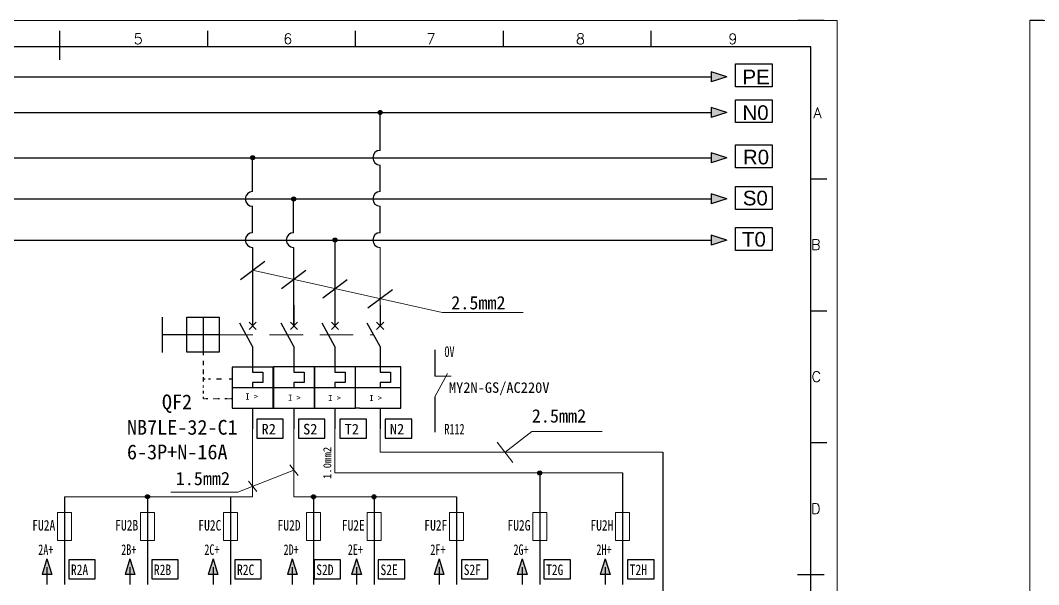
# Model space of a CAD drawing. Extents: x 33864 to 41687, y -3582 to -110.
# Drawn here: x 36070.3 to 36263.1, y -2811.8 to -2704.9 of the extents above; entities that cross this region are included whole.
import ezdxf
from ezdxf.enums import TextEntityAlignment as Align

# ---------------------------------------------------------------- set-up
doc = ezdxf.new("R2010")
doc.units = 0
doc.header["$MEASUREMENT"] = 0
for name, pattern in [('ACANSTGL', [0.11811, 0.07874, -0.03937]), ('ACISOWELD', [3, 2, -1]), ('DASHED2', [9.525, 6.35, -3.175])]:
    doc.linetypes.add(name, pattern=pattern)
for name, color, linetype in [('AE_BOR', 1, 'Continuous'), ('MISC', 2, 'Continuous'), ('SYMS', 7, 'Continuous'), ('细实线层', 7, 'Continuous')]:
    doc.layers.add(name, color=color, linetype=linetype)
doc.styles.add('Standard_0.8', font='', dxfattribs={"width": 0.8})
doc.styles.add('WD', font='romans.shx', dxfattribs={"bigfont": 'gbcbig.shx'})
doc.styles.add('WD_IEC', font='ISOCP2.shx', dxfattribs={"width": 0.9, "height": 4, "bigfont": 'gbcbig.shx'})
doc.styles.add('宋', font='', dxfattribs={"width": 0.7})
doc.styles.add('样式 0', font='')
doc.styles.add('样式 8', font='arial.ttf')
doc.styles.get('Standard_0.8').set_extended_font_data('SimSun')
doc.styles.get('宋').set_extended_font_data('SimSun')
doc.styles.get('样式 0').set_extended_font_data('KaiTi_GB2312')

# ---------------------------------------------------------------- blocks, each defined once
blk = doc.blocks.new('VCB11THI')
for p, q in [((0, 7.5), (0, 2.5)), ((0, -2.5), (-3.12, 3.12)), ((-0.88, 3.38), (0.88, 1.62)), ((-0.88, 1.62), (0.88, 3.38)), ((0, -2.5), (0, -8.75)), ((0, -8.75), (2.5, -8.75)), ((2.5, -8.75), (2.5, -11.25)), ((0, -11.25), (0, -12.5)), ((2.5, -11.25), (0, -11.25)), ((-5, -12.5), (5, -12.5)), ((0, -17.5), (0, -22.5))]:
    blk.add_line(p, q)
blk.add_lwpolyline([(-5, -7.5), (-5, -17.5), (5, -17.5), (5, -7.5)], close=True)
at = {"style": 'WD_IEC'}
for tag, p in [('INST', (-8, 5.25)), ('LOC', (-8, 1.75)), ('TAG1', (-8, -1.75)), ('RATING1', (-8, -6.35)), ('DESC1', (-8, -14.35)), ('DESC2', (-8, -17.85)), ('DESC3', (-8, -21.35))]:
    blk.add_attdef(tag, text='', height=2.5, dxfattribs=at).set_placement(p, align=Align.RIGHT)
at = {"style": 'WD_IEC', "flags": 1}
for tag, p, height in [('X2TERM01', (0, 7.5), 0.32), ('MFG', (2.75, 6.5), 1.5), ('CAT', (2.75, 4), 1.5), ('X4LINK', (-2, 0), 0.32), ('X1LINK', (-0.5, 0), 0.32), ('CONTACT', (-5, -7.5), 1), ('COMMON', (-3.75, -8.75), 1), ('ASSYCODE', (1, -19), 1), ('FAMILY', (1, -20.5), 1), ('X8TERM02', (0, -22.5), 0.32), ('CATDESC', (1, -22), 1)]:
    blk.add_attdef(tag, p, '', height=height, dxfattribs=at)
at = {"style": 'WD_IEC'}
blk.add_attdef('TERM01', text='', height=2, rotation=90, dxfattribs=at).set_placement((-1, 7.5), align=Align.RIGHT)
at = {"lineweight": 15, "style": 'WD_IEC'}
blk.add_attdef('XREF', text='', height=2.5, dxfattribs=at).set_placement((-8, -10.35), align=Align.RIGHT)
at = {"style": 'WD_IEC'}
blk.add_attdef('TERM02', (-1, -22.5), '', height=2, rotation=90, dxfattribs=at)
at = {"linetype": 'Continuous', "style": 'WD_IEC'}
blk.add_attdef('T', text='', height=2.5, dxfattribs=at).set_placement((0, -15), align=Align.MIDDLE_CENTER)
blk = doc.blocks.new('VCB21THI')
for p, q in [((0, 7.5), (0, 2.5)), ((0, -2.5), (-3.12, 3.12)), ((-0.88, 3.38), (0.88, 1.62)), ((-0.88, 1.62), (0.88, 3.38)), ((0, -2.5), (0, -8.75)), ((0, -8.75), (2.5, -8.75)), ((2.5, -8.75), (2.5, -11.25)), ((0, -11.25), (0, -12.5)), ((2.5, -11.25), (0, -11.25)), ((-5, -12.5), (5, -12.5)), ((0, -17.5), (0, -22.5))]:
    blk.add_line(p, q)
blk.add_lwpolyline([(-5, -7.5), (-5, -17.5), (5, -17.5), (5, -7.5)], close=True)
at = {"style": 'WD_IEC'}
for tag, p in [('INST', (-8, 5.25)), ('LOC', (-8, 1.75)), ('TAG2', (-8, -1.75)), ('RATING1', (-8, -6.35)), ('DESC1', (-8, -14.35)), ('DESC2', (-8, -17.85)), ('DESC3', (-8, -21.35))]:
    blk.add_attdef(tag, text='', height=2.5, dxfattribs=at).set_placement(p, align=Align.RIGHT)
at = {"style": 'WD_IEC', "flags": 1}
for tag, p, height in [('X2TERM01', (0, 7.5), 0.32), ('X4LINK', (-2, 0), 0.32), ('X1LINK', (-0.5, 0), 0.32), ('CONTACT', (-5, -7.5), 1), ('COMMON', (-3.75, -8.75), 1), ('FAMILY', (1, -20.5), 1), ('X8TERM02', (0, -22.5), 0.32)]:
    blk.add_attdef(tag, p, '', height=height, dxfattribs=at)
at = {"style": 'WD_IEC'}
blk.add_attdef('TERM01', text='', height=2, rotation=90, dxfattribs=at).set_placement((-1, 7.5), align=Align.RIGHT)
at = {"lineweight": 15, "style": 'WD_IEC'}
blk.add_attdef('XREF', text='', height=2.5, dxfattribs=at).set_placement((-8, -10.35), align=Align.RIGHT)
at = {"style": 'WD_IEC'}
blk.add_attdef('TERM02', (-1, -22.5), '', height=2, rotation=90, dxfattribs=at)
at = {"linetype": 'Continuous', "style": 'WD_IEC'}
blk.add_attdef('T', text='', height=2.5, dxfattribs=at).set_placement((0, -15), align=Align.MIDDLE_CENTER)
blk = doc.blocks.new('WDDOT')
blk.add_hatch(color=256).paths.add_polyline_path([(0.5, 0, 1), (-0.5, 0, 1)])
blk.add_circle((0, 0), 0.5)

msp = doc.modelspace()

# ---------------------------------------------------------------- hatches: boundary and pattern name
for points in [[(36138.82, -2722.317, 1), (36138.042, -2722.317, 1)], [(36201.137, -2721.388), (36204.055, -2722.323), (36201.137, -2723.259)], [(36114.658, -2730.889, 1), (36113.879, -2730.889, 1)], [(36201.137, -2729.954), (36204.055, -2730.889), (36201.137, -2731.824)], [(36122.42, -2738.685, 1), (36121.641, -2738.685, 1)], [(36201.137, -2737.75), (36204.055, -2738.685), (36201.137, -2739.621)], [(36130.254, -2746.481, 1), (36129.476, -2746.481, 1)], [(36201.137, -2745.546), (36204.055, -2746.482), (36201.137, -2747.417)], [(36169.028, -2790.604, 1), (36168.25, -2790.604, 1)], [(36094.747, -2795.11, 1), (36093.969, -2795.11, 1)], [(36126.196, -2795.114, 1), (36125.417, -2795.114, 1)], [(36137.657, -2795.115, 1), (36136.878, -2795.115, 1)], [(36074.383, -2809.816), (36075.318, -2806.897), (36076.254, -2809.816)], [(36090.099, -2809.816), (36091.034, -2806.897), (36091.97, -2809.816)], [(36105.837, -2809.816), (36106.772, -2806.897), (36107.707, -2809.816)], [(36120.844, -2809.816), (36121.78, -2806.897), (36122.715, -2809.816)], [(36133.01, -2809.816), (36133.945, -2806.897), (36134.88, -2809.816)], [(36148.642, -2809.816), (36149.578, -2806.897), (36150.513, -2809.816)], [(36164.38, -2809.816), (36165.315, -2806.897), (36166.25, -2809.816)], [(36180.09, -2809.816), (36181.025, -2806.897), (36181.96, -2809.816)]]:
    msp.add_hatch(color=256).paths.add_polyline_path(points)
at = {"layer": 'MISC'}
msp.add_hatch(color=256, dxfattribs=at).paths.add_polyline_path([(36201.137, -2714.623), (36204.055, -2715.559), (36201.137, -2716.494)])

# ---------------------------------------------------------------- linework, layer by layer
for p, q in [((36220, -2709.86), (35933, -2709.86)), ((36220, -2909.86), (36220, -2709.86)), ((35962.82, -2722.323), (36201.137, -2722.323)), ((36204.055, -2722.323), (36201.137, -2721.388)), ((36201.137, -2721.388), (36201.137, -2723.259)), ((36204.055, -2722.323), (36201.137, -2723.259)), ((35962.82, -2730.889), (36201.137, -2730.889)), ((36204.055, -2730.889), (36201.137, -2729.954)), ((36201.137, -2729.954), (36201.137, -2731.824)), ((36204.055, -2730.889), (36201.137, -2731.824)), ((36204.055, -2738.685), (36201.137, -2737.75)), ((36201.137, -2737.75), (36201.137, -2739.621)), ((35962.713, -2738.685), (36201.137, -2738.685)), ((36204.055, -2738.685), (36201.137, -2739.621)), ((36204.055, -2746.482), (36201.137, -2745.546)), ((36201.137, -2745.546), (36201.137, -2747.417)), ((35962.807, -2746.482), (36201.137, -2746.482)), ((36114.269, -2747.876), (36114.269, -2762.725)), ((36122.03, -2747.876), (36122.03, -2762.724)), ((36129.865, -2746.482), (36129.865, -2762.725)), ((36204.055, -2746.482), (36201.137, -2747.417)), ((36138.431, -2758.826), (36138.431, -2762.725)), ((36097.147, -2761.063), (36097.147, -2767.786)), ((36104.872, -2761.102), (36104.872, -2767.746)), ((36138.431, -2766.623), (36135.995, -2762.237)), ((36137.742, -2762.036), (36139.12, -2763.414)), ((36137.742, -2763.414), (36139.12, -2762.036)), ((36107.941, -2764.424), (36097.147, -2764.424)), ((36138.431, -2766.623), (36138.431, -2771.495)), ((36148.766, -2767.246), (36148.766, -2772.271)), ((36104.872, -2767.746), (36104.872, -2768.272)), ((36104.872, -2769.364), (36104.872, -2770.183)), ((36104.872, -2771.002), (36104.872, -2771.866)), ((36142.329, -2770.521), (36134.533, -2770.521)), ((36142.329, -2778.317), (36142.329, -2770.521)), ((36104.872, -2772.457), (36104.872, -2772.777)), ((36104.872, -2772.777), (36105.266, -2772.777)), ((36105.904, -2772.777), (36106.314, -2772.777)), ((36107.452, -2772.777), (36108.363, -2772.777)), ((36109.82, -2772.777), (36110.375, -2772.777)), ((36138.431, -2771.495), (36140.38, -2771.495)), ((36140.38, -2771.495), (36140.38, -2773.444)), ((36133.763, -2774.419), (36142.329, -2774.419)), ((36138.431, -2773.444), (36138.431, -2774.419)), ((36140.38, -2773.444), (36138.431, -2773.444)), ((36148.766, -2776.169), (36148.767, -2782.899)), ((36134.533, -2778.317), (36142.329, -2778.317)), ((36138.431, -2778.317), (36138.431, -2782.215)), ((36191.973, -2786.691), (36191.973, -2857.712)), ((36168.639, -2790.604), (36168.639, -2811.744)), ((36184.349, -2790.604), (36184.349, -2811.744)), ((36078.642, -2795.11), (36078.642, -2811.744)), ((36094.358, -2795.11), (36094.358, -2811.744)), ((36110.097, -2795.111), (36110.096, -2811.744)), ((36125.806, -2795.113), (36125.806, -2811.744)), ((36137.269, -2795.115), (36137.269, -2811.744)), ((36152.901, -2795.116), (36152.901, -2811.744)), ((36075.318, -2806.897), (36074.383, -2809.816)), ((36075.318, -2806.897), (36076.254, -2809.816)), ((36091.034, -2806.897), (36090.099, -2809.816)), ((36091.034, -2806.897), (36091.97, -2809.816)), ((36106.772, -2806.897), (36105.837, -2809.816)), ((36106.772, -2806.897), (36107.707, -2809.816)), ((36121.78, -2806.897), (36120.844, -2809.816)), ((36121.78, -2806.897), (36122.715, -2809.816)), ((36133.945, -2806.897), (36133.01, -2809.816)), ((36133.945, -2806.897), (36134.88, -2809.816)), ((36149.578, -2806.897), (36148.642, -2809.816)), ((36149.578, -2806.897), (36150.513, -2809.816)), ((36165.315, -2806.897), (36164.38, -2809.816)), ((36165.315, -2806.897), (36166.25, -2809.816)), ((36181.025, -2806.897), (36180.09, -2809.816)), ((36181.025, -2806.897), (36181.96, -2809.816)), ((36076.254, -2809.816), (36074.383, -2809.816)), ((36075.318, -2808.452), (36075.318, -2811.744)), ((36091.97, -2809.816), (36090.099, -2809.816)), ((36091.034, -2808.452), (36091.034, -2811.744)), ((36107.707, -2809.816), (36105.837, -2809.816)), ((36106.772, -2808.452), (36106.772, -2811.744)), ((36122.715, -2809.816), (36120.844, -2809.816)), ((36121.78, -2808.452), (36121.78, -2811.744)), ((36134.88, -2809.816), (36133.01, -2809.816)), ((36133.945, -2808.452), (36133.945, -2811.744)), ((36150.513, -2809.816), (36148.642, -2809.816)), ((36149.619, -2808.452), (36149.619, -2811.744)), ((36166.25, -2809.816), (36164.38, -2809.816)), ((36165.315, -2808.452), (36165.315, -2811.744)), ((36181.96, -2809.816), (36180.09, -2809.816)), ((36181.025, -2808.452), (36181.025, -2811.744))]:
    msp.add_line(p, q)
at = {"color": 0}
for p, q in [((36138.431, -2729.488), (36138.431, -2722.317)), ((36114.269, -2737.291), (36114.269, -2730.889)), ((36138.431, -2737.285), (36138.431, -2732.277)), ((36114.269, -2745.087), (36114.269, -2740.079)), ((36122.03, -2745.087), (36122.03, -2738.685)), ((36138.431, -2745.081), (36138.431, -2740.073)), ((36134.533, -2770.521), (36133.763, -2770.521)), ((36134.533, -2778.317), (36133.763, -2778.317))]:
    msp.add_line(p, q, dxfattribs=at)
at = {"lineweight": 0}
for p, q in [((36138.431, -2747.869), (36138.431, -2762.725)), ((36148.766, -2776.169), (36151.203, -2771.784)), ((36138.431, -2778.317), (36138.431, -2786.691)), ((36102.103, -2795.11), (36078.642, -2795.11)), ((36122.103, -2795.111), (36152.901, -2795.116))]:
    msp.add_line(p, q, dxfattribs=at)
at = {"color": 6, "linetype": 'DASHED2', "lineweight": 0}
msp.add_line((36107.941, -2764.424), (36137.21, -2764.424), dxfattribs=at)
at = {"linetype": 'ACANSTGL'}
for p, q in [((36104.872, -2772.777), (36104.872, -2773.321)), ((36104.872, -2774.004), (36104.872, -2774.595)), ((36104.872, -2775.05), (36104.872, -2775.596)), ((36104.872, -2776.187), (36104.872, -2776.523)), ((36104.872, -2776.523), (36105.864, -2776.523)), ((36106.882, -2776.523), (36107.991, -2776.523)), ((36109.009, -2776.523), (36110.353, -2776.523))]:
    msp.add_line(p, q, dxfattribs=at)
at = {"color": 1, "lineweight": -3}
for points in [[(36205.705, -2713.12), (36212.646, -2713.12), (36212.646, -2717.473), (36205.705, -2717.473)], [(36205.705, -2719.885), (36212.646, -2719.885), (36212.646, -2724.238), (36205.705, -2724.238)], [(36205.705, -2728.451), (36212.646, -2728.451), (36212.646, -2732.803), (36205.705, -2732.803)], [(36205.705, -2736.31), (36212.646, -2736.31), (36212.646, -2740.663), (36205.705, -2740.663)], [(36205.705, -2744.114), (36212.646, -2744.114), (36212.646, -2748.467), (36205.705, -2748.467)]]:
    msp.add_lwpolyline(points, close=True, dxfattribs=at)
msp.add_lwpolyline([(36101.802, -2761.102), (36107.941, -2761.102), (36107.941, -2767.746), (36101.802, -2767.746)], close=True)
at = {"color": 1, "ltscale": 2}
for points in [[(36120.084, -2780.422), (36115.062, -2780.422), (36115.062, -2784.026), (36120.084, -2784.026)], [(36127.959, -2780.421), (36122.936, -2780.421), (36122.936, -2784.025), (36127.959, -2784.025)], [(36135.833, -2780.42), (36130.81, -2780.42), (36130.81, -2784.024), (36135.833, -2784.024)], [(36144.399, -2780.42), (36139.376, -2780.42), (36139.376, -2784.024), (36144.399, -2784.024)], [(36084.457, -2807.056), (36079.435, -2807.056), (36079.435, -2810.66), (36084.457, -2810.66)], [(36100.173, -2807.056), (36095.151, -2807.056), (36095.151, -2810.66), (36100.173, -2810.66)], [(36115.911, -2807.056), (36110.889, -2807.056), (36110.889, -2810.66), (36115.911, -2810.66)], [(36130.919, -2807.056), (36125.896, -2807.056), (36125.896, -2810.66), (36130.919, -2810.66)], [(36143.084, -2807.056), (36138.062, -2807.056), (36138.062, -2810.66), (36143.084, -2810.66)], [(36158.847, -2807.056), (36153.824, -2807.056), (36153.824, -2810.66), (36158.847, -2810.66)], [(36174.454, -2807.056), (36169.432, -2807.056), (36169.432, -2810.66), (36174.454, -2810.66)], [(36190.294, -2807.056), (36185.272, -2807.056), (36185.272, -2810.66), (36190.294, -2810.66)]]:
    msp.add_lwpolyline(points, close=True, dxfattribs=at)
for centre in [(36138.431, -2722.317), (36114.269, -2730.889), (36122.03, -2738.685), (36129.865, -2746.481), (36168.639, -2790.604), (36094.358, -2795.11), (36125.806, -2795.114), (36137.268, -2795.115)]:
    msp.add_circle(centre, 0.389)
at = {"color": 0, "ltscale": 2}
for centre in [(36138.431, -2730.883), (36114.269, -2738.685), (36138.431, -2738.679), (36114.269, -2746.482), (36122.03, -2746.481), (36138.431, -2746.475)]:
    msp.add_arc(centre, 1.394, 90, 270, dxfattribs=at)
at = {"layer": 'AE_BOR', "color": 1, "lineweight": 15}
for p, q in [((35927.996, -2704.86), (36224.996, -2704.86)), ((36224.996, -2704.86), (36224.996, -2914.86)), ((36261.493, -2704.86), (36558.493, -2704.86)), ((36261.493, -2914.86), (36261.493, -2704.86))]:
    msp.add_line(p, q, dxfattribs=at)
at = {"layer": 'AE_BOR', "lineweight": 30}
for p, q in [((36222.53, -2704.86), (36217.53, -2704.86)), ((36264.026, -2704.86), (36261.493, -2704.86))]:
    msp.add_line(p, q, dxfattribs=at)
at = {"layer": 'AE_BOR'}
for p, q in [((36077.78, -2709.86), (36077.78, -2706.86)), ((36105.78, -2709.86), (36105.78, -2706.86)), ((36133.78, -2709.86), (36133.78, -2706.86)), ((36161.78, -2709.86), (36161.78, -2706.86)), ((36189.78, -2709.86), (36189.78, -2706.86)), ((36220, -2734.86), (36223, -2734.86)), ((36220, -2759.86), (36223, -2759.86)), ((36220, -2784.86), (36223, -2784.86))]:
    msp.add_line(p, q, dxfattribs=at)
at = {"layer": 'AE_BOR', "color": 2, "lineweight": 30}
for p, q in [((36077.78, -2712.36), (36077.78, -2707.36)), ((36217.5, -2809.86), (36222.5, -2809.86))]:
    msp.add_line(p, q, dxfattribs=at)
at = {"layer": 'MISC'}
for p, q in [((36204.055, -2715.559), (36201.137, -2714.623)), ((36201.137, -2714.623), (36201.137, -2716.494)), ((35962.82, -2715.559), (36201.137, -2715.559)), ((36204.055, -2715.559), (36201.137, -2716.494))]:
    msp.add_line(p, q, dxfattribs=at)
at = {"layer": '细实线层', "linetype": 'ByBlock'}
for p, q in [((36111.958, -2753.934), (36116.579, -2750.468)), ((36119.72, -2755.663), (36124.341, -2752.196)), ((36127.554, -2757.408), (36132.176, -2753.941)), ((36136.12, -2759.315), (36140.742, -2755.849))]:
    msp.add_line(p, q, dxfattribs=at)
at = {"layer": '细实线层', "lineweight": 0}
for p, q in [((36114.269, -2752.201), (36150.138, -2760.19)), ((36150.138, -2760.19), (36165.534, -2760.19)), ((36148.766, -2772.271), (36151.884, -2772.271)), ((36114.269, -2782.222), (36114.27, -2795.111)), ((36122.103, -2782.215), (36122.103, -2795.111)), ((36129.865, -2782.215), (36129.865, -2790.604)), ((36162.076, -2786.691), (36167.145, -2782.771)), ((36167.145, -2782.771), (36180.499, -2782.771)), ((36160.574, -2784.773), (36163.577, -2788.608)), ((36138.431, -2786.691), (36191.973, -2786.691)), ((36122.103, -2790.075), (36111.454, -2794.212)), ((36121.312, -2789.085), (36122.895, -2791.064)), ((36129.865, -2790.604), (36160.269, -2790.604)), ((36160.269, -2790.604), (36184.349, -2790.604)), ((36113.478, -2792.129), (36115.061, -2794.108)), ((36111.454, -2794.212), (36098.753, -2794.212)), ((36102.103, -2795.11), (36114.27, -2795.111))]:
    msp.add_line(p, q, dxfattribs=at)
for points in [[(36077.319, -2798.119), (36079.965, -2798.119), (36079.965, -2803.406), (36077.319, -2803.406)], [(36093.035, -2798.119), (36095.681, -2798.119), (36095.681, -2803.406), (36093.035, -2803.406)], [(36108.773, -2798.119), (36111.418, -2798.119), (36111.418, -2803.406), (36108.773, -2803.406)], [(36124.483, -2798.119), (36127.129, -2798.119), (36127.129, -2803.406), (36124.483, -2803.406)], [(36135.946, -2798.119), (36138.592, -2798.119), (36138.592, -2803.406), (36135.946, -2803.406)], [(36151.578, -2798.119), (36154.224, -2798.119), (36154.224, -2803.406), (36151.578, -2803.406)], [(36167.316, -2798.119), (36169.962, -2798.119), (36169.962, -2803.406), (36167.316, -2803.406)], [(36183.026, -2798.119), (36185.672, -2798.119), (36185.672, -2803.406), (36183.026, -2803.406)]]:
    msp.add_lwpolyline(points, close=True, dxfattribs=at)

# ---------------------------------------------------------------- block references
at = {"layer": 'SYMS', "lineweight": -3, "xscale": 0.4949999999989814, "yscale": 0.4949999999989814, "zscale": 0.495}
for p in [(36138.431, -2722.317), (36114.269, -2730.889), (36122.03, -2738.685), (36129.865, -2746.481), (36168.639, -2790.604), (36094.358, -2795.11), (36125.806, -2795.114), (36137.268, -2795.115)]:
    msp.add_blockref('WDDOT', p, dxfattribs=at)
at = {"layer": 'SYMS', "linetype": 'ACISOWELD', "xscale": 0.7796249999992142, "yscale": 0.7796249999992142, "zscale": 0.7796249999992142}
for name, p in [('VCB11THI', (36114.269, -2764.68)), ('VCB21THI', (36122.103, -2764.674)), ('VCB21THI', (36129.865, -2764.674))]:
    msp.add_blockref(name, p, dxfattribs=at)

# ---------------------------------------------------------------- texts
at = {"color": 0}
for s, p in [('2.5mm2', (36151.888, -2759.608)), ('2.5mm2', (36167.145, -2781.043)), ('1.5mm2', (36099.704, -2792.907))]:
    msp.add_text(s, height=2.52, dxfattribs=at).set_placement(p)
msp.add_text('1.0mm2', height=1.5, rotation=90, dxfattribs=at).set_placement((36129.149, -2791.765))
at = {"char_height": 2.772, "width": 4.96666, "attachment_point": 1, "style": '样式 8'}
for s, insert in [('N0', (36207.05, -2720.955)), ('R0', (36207.133, -2729.37)), ('S0', (36207.115, -2737.134)), ('T0', (36206.966, -2744.948))]:
    msp.add_mtext(s, dxfattribs=dict(at, insert=insert))
at = {"char_height": 1.1694, "width": 4.51104, "attachment_point": 1}
for insert in [(36112.909, -2775.529), (36121.004, -2775.757), (36128.589, -2775.809), (36136.385, -2775.809)]:
    msp.add_mtext('I >', dxfattribs=dict(at, insert=insert))
at = {"layer": 'AE_BOR', "style": 'WD'}
for s, p in [('5', (36092.591, -2709.36)), ('6', (36120.936, -2709.36)), ('7', (36148.034, -2709.36)), ('8', (36176.364, -2709.36)), ('9', (36205.228, -2709.36))]:
    msp.add_text(s, height=2, dxfattribs=at).set_placement(p, align=Align.CENTER)
for s, p in [('A', (36222.024, -2722.36)), ('B', (36221.833, -2747.36)), ('C', (36221.928, -2772.36)), ('D', (36221.833, -2797.36))]:
    msp.add_text(s, height=2, dxfattribs=at).set_placement(p, align=Align.MIDDLE_RIGHT)
at = {"layer": 'MISC', "attachment_point": 1}
for s, insert, char_height, width, style in [('PE', (36207.05, -2714.19), 2.772, 4.96666, '样式 8'), ('OV', (36150.6, -2766.628), 2, 5.01683, '宋'), ('R112', (36150.6, -2781.298), 2, 5.01683, '宋')]:
    msp.add_mtext(s, dxfattribs=dict(at, insert=insert, char_height=char_height, width=width, style=style))
at = {"layer": 'MISC', "color": 0, "attachment_point": 1}
for s, insert, char_height, width, style in [('{\\fKaiTi_GB2312|b0|i0|c134|p49;MY2N-GS/AC220V}', (36151.45, -2773.424), 2, 5.01683, '样式 0'), ('QF2', (36097.088, -2775.737), 2.8, 5.01683, '样式 0'), ('{\\fKaiTi_GB2312|b0|i0|c134|p49;NB7LE-32-C1\\P6-3P+N-16A}', (36090.473, -2780.549), 2.8, 21.59755, '样式 0'), ('R2', (36115.95, -2781.301), 2, 5.01683, '样式 0'), ('S2', (36123.824, -2781.3), 2, 5.01683, '样式 0'), ('T2', (36131.698, -2781.299), 2, 5.01683, '样式 0'), ('N2', (36140.264, -2781.299), 2, 5.01683, '样式 0'), ('FU2A', (36072.533, -2799.508), 2, 5.01683, 'Standard_0.8'), ('FU2B', (36088.249, -2799.508), 2, 5.01683, 'Standard_0.8'), ('FU2C', (36103.986, -2799.508), 2, 5.01683, 'Standard_0.8'), ('FU2D', (36118.994, -2799.508), 2, 5.01683, 'Standard_0.8'), ('FU2E', (36131.159, -2799.508), 2, 5.01683, 'Standard_0.8'), ('FU2F', (36146.792, -2799.508), 2, 5.01683, 'Standard_0.8'), ('FU2G', (36162.53, -2799.508), 2, 5.01683, 'Standard_0.8'), ('FU2H', (36178.24, -2799.508), 2, 5.01683, 'Standard_0.8'), ('2A+', (36073.671, -2804.12), 2, 5.01683, '宋'), ('2B+', (36089.388, -2804.12), 2, 5.01683, '宋'), ('2C+', (36105.125, -2804.12), 2, 5.01683, '宋'), ('2D+', (36120.133, -2804.12), 2, 5.01683, '宋'), ('2E+', (36132.298, -2804.12), 2, 5.01683, '宋'), ('2F+', (36147.931, -2804.12), 2, 5.01683, '宋'), ('2G+', (36163.668, -2804.12), 2, 5.01683, '宋'), ('2H+', (36179.378, -2804.12), 2, 5.01683, '宋'), ('R2A', (36079.859, -2807.935), 2, 5.01683, 'Standard_0.8'), ('R2B', (36095.575, -2807.935), 2, 5.01683, 'Standard_0.8'), ('R2C', (36111.313, -2807.935), 2, 5.01683, 'Standard_0.8'), ('S2D', (36126.32, -2807.935), 2, 5.01683, 'Standard_0.8'), ('S2E', (36138.486, -2807.935), 2, 5.01683, 'Standard_0.8'), ('S2F', (36154.248, -2807.935), 2, 5.01683, 'Standard_0.8'), ('T2G', (36169.856, -2807.935), 2, 5.01683, 'Standard_0.8'), ('T2H', (36185.696, -2807.935), 2, 5.01683, 'Standard_0.8')]:
    msp.add_mtext(s, dxfattribs=dict(at, insert=insert, char_height=char_height, width=width, style=style))

doc.saveas('drawing.dxf')
